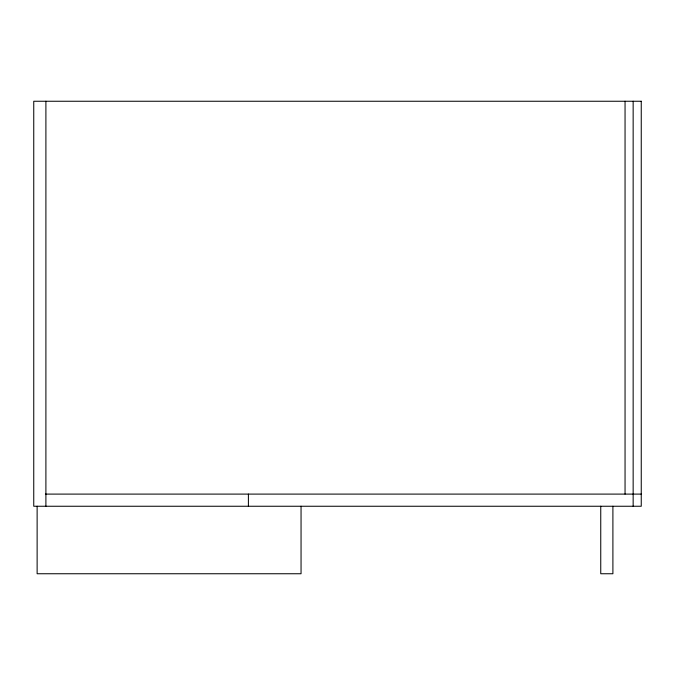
<?xml version="1.0" encoding="UTF-8"?>
<svg xmlns="http://www.w3.org/2000/svg" width="675" height="675" viewBox="0 0 675 675"><rect width="100%" height="100%" fill="white"/><g stroke="black" fill="none" stroke-linecap="round" stroke-linejoin="round"><path stroke-width="1.01" d="M45.394 494.1L641.25 494.1M633.15 101.25L633.15 506.25M625.05 101.25L625.05 494.1M612.9 506.25L612.9 573.75L600.75 573.75L600.75 506.25M301.05 506.25L301.05 573.75L37.125 573.75L37.125 506.25M248.4 494.1L248.4 506.25M45.9 101.25L45.9 506.25M641.25 101.25L33.75 101.25L33.75 506.25L641.25 506.25L641.25 101.25"/></g></svg>
